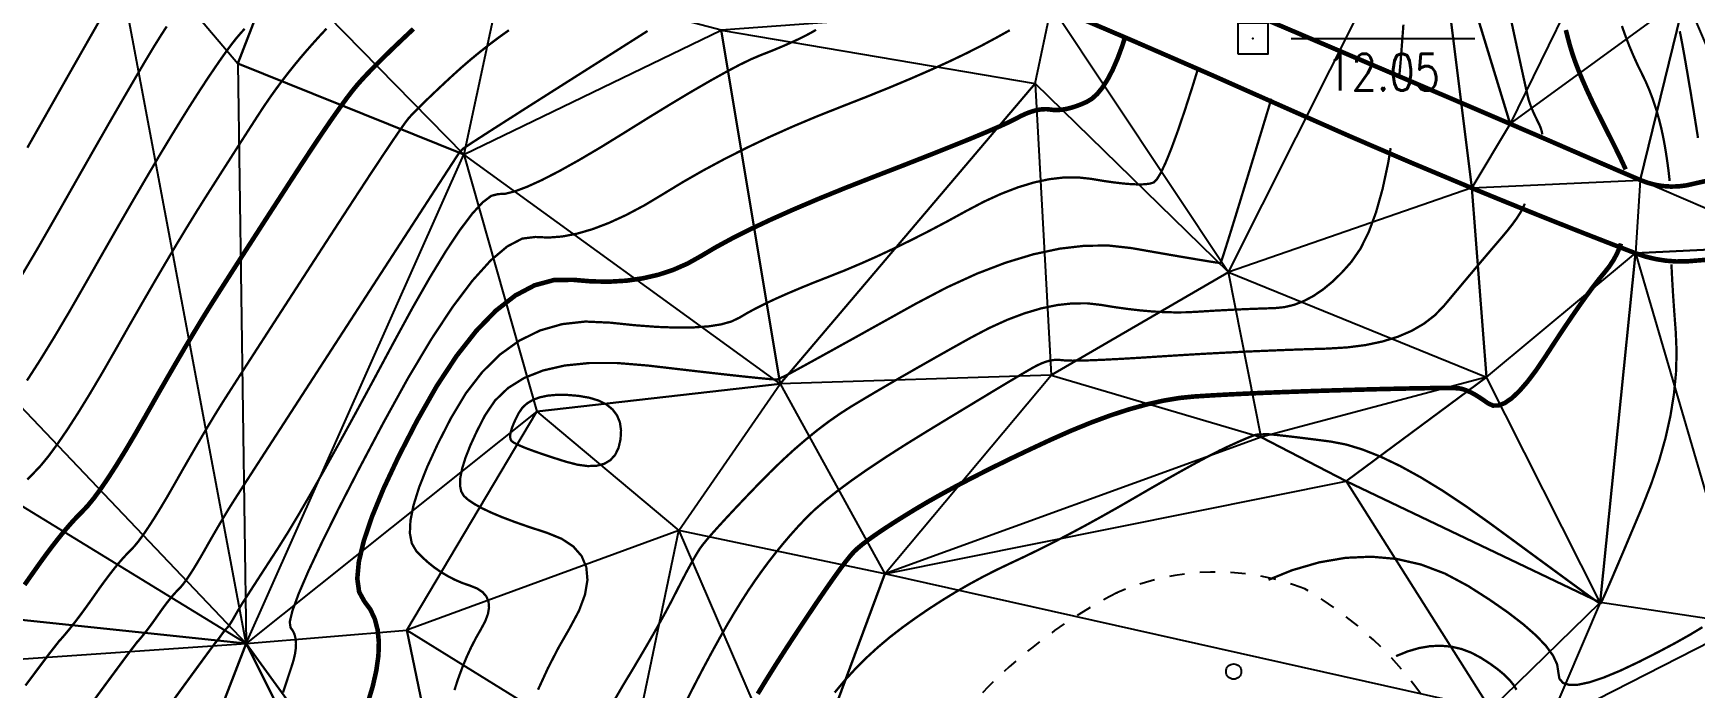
# Model space of a CAD drawing. Extents: x 1060 to 1934, y 610 to 1562.
# Drawn here: x 1276.8 to 1331.1, y 788.9 to 810.3 of the extents above; entities that cross this region are included whole.
import ezdxf
from ezdxf.enums import TextEntityAlignment as Align

# ---------------------------------------------------------------- set-up
doc = ezdxf.new("R2010")
doc.units = 0
doc.header["$LTSCALE"] = 0.5
doc.header["$PDSIZE"] = 0.2
doc.linetypes.add('X3', pattern=[5, 4, -1])
doc.linetypes.add('X6', pattern=[2, 1, -1])
doc.layers.get('0').update_dxf_attribs({"linetype": 'CONTINUOUS'})
for name, color, linetype in [('DGX', 2, 'CONTINUOUS'), ('DLSS', 4, 'CONTINUOUS'), ('KZD', 1, 'CONTINUOUS'), ('SJW', 1, 'CONTINUOUS'), ('ZBTZ', 3, 'CONTINUOUS'), ('ZDH', 1, 'CONTINUOUS')]:
    doc.layers.add(name, color=color, linetype=linetype)
doc.styles.add('HZ', font='rs.shx', dxfattribs={"width": 0.8, "bigfont": 'hztxt.shx'})

# ---------------------------------------------------------------- blocks, each defined once
blk = doc.blocks.new('gc170')
at = {"linetype": 'Continuous'}
blk.add_circle((0, 0), 0.5, dxfattribs=at)
blk = doc.blocks.new('gc115')
blk.add_lwpolyline([(-1, -1), (1, -1), (1, 1), (-1, 1)], close=True)
blk.add_point((0, 0))

msp = doc.modelspace()

# ---------------------------------------------------------------- linework, layer by layer
at = {"layer": 'DGX', "linetype": 'Continuous', "const_width": 0.075, "flags": 128}
for points, elevation in [([(1325.072, 810.931), (1325.22, 810.242), (1325.348, 809.649), (1325.457, 809.15), (1325.546, 808.746), (1325.615, 808.437), (1325.664, 808.223), (1325.694, 808.103), (1325.717, 808.028), (1325.746, 807.946), (1325.78, 807.856), (1325.82, 807.76), (1325.865, 807.657), (1325.917, 807.546), (1325.973, 807.429), (1326.036, 807.305), (1326.092, 807.174), (1326.13, 807.035), (1326.138, 806.97)], 10.5), ([(1281.208, 810.495), (1281.023, 810.21), (1280.808, 809.866), (1280.534, 809.41), (1280.199, 808.843), (1279.804, 808.166), (1279.348, 807.377), (1278.833, 806.478), (1278.258, 805.468), (1277.622, 804.348), (1276.979, 803.226), (1276.38, 802.215)], 16.5), ([(1292.385, 810.372), (1292.063, 810.142), (1291.748, 809.906), (1291.439, 809.663), (1291.137, 809.415), (1290.841, 809.16), (1290.553, 808.9), (1290.28, 808.647), (1290.034, 808.416), (1289.815, 808.208), (1289.621, 808.022), (1289.454, 807.858), (1289.313, 807.716), (1289.199, 807.597), (1289.111, 807.5), (1289.001, 807.357), (1288.82, 807.101), (1288.567, 806.732), (1288.244, 806.25), (1287.85, 805.655), (1287.386, 804.946), (1286.85, 804.125), (1286.243, 803.19), (1285.632, 802.247), (1285.082, 801.397), (1284.594, 800.643), (1284.168, 799.983), (1283.803, 799.418), (1283.5, 798.948), (1283.259, 798.573), (1283.079, 798.292), (1282.924, 798.045), (1282.756, 797.773), (1282.576, 797.475), (1282.383, 797.15), (1282.178, 796.8), (1281.96, 796.424), (1281.729, 796.022), (1281.486, 795.594), (1281.245, 795.174), (1281.02, 794.795), (1280.812, 794.458), (1280.621, 794.161), (1280.447, 793.906), (1280.29, 793.692), (1280.149, 793.52), (1280.025, 793.388), (1279.905, 793.269), (1279.779, 793.132), (1279.645, 792.978), (1279.503, 792.806), (1279.355, 792.616), (1279.199, 792.409), (1279.035, 792.185), (1278.865, 791.943), (1278.694, 791.699), (1278.53, 791.471), (1278.373, 791.258), (1278.222, 791.06), (1278.078, 790.876), (1277.941, 790.708), (1277.81, 790.554), (1277.686, 790.416), (1277.353, 789.991), (1276.594, 788.976)], 14.5), ([(1283.754, 810.419), (1283.63, 810.283), (1283.497, 810.128), (1283.343, 809.934), (1283.169, 809.7), (1282.974, 809.426), (1282.758, 809.113), (1282.521, 808.761), (1282.264, 808.368), (1281.987, 807.936), (1281.682, 807.45), (1281.342, 806.897), (1280.969, 806.277), (1280.561, 805.588), (1280.119, 804.832), (1279.643, 804.009), (1279.133, 803.118), (1278.588, 802.159), (1278.045, 801.213), (1277.54, 800.36), (1277.072, 799.6), (1276.643, 798.933)], 16), ([(1286.428, 810.425), (1286.208, 810.188), (1285.991, 809.948), (1285.776, 809.704), (1285.565, 809.458), (1285.36, 809.209), (1285.161, 808.958), (1284.967, 808.706), (1284.778, 808.451), (1284.595, 808.195), (1284.417, 807.936), (1284.245, 807.676), (1284.069, 807.404), (1283.881, 807.112), (1283.679, 806.798), (1283.464, 806.464), (1283.237, 806.109), (1282.996, 805.733), (1282.743, 805.336), (1282.476, 804.918), (1282.192, 804.466), (1281.884, 803.966), (1281.553, 803.419), (1281.2, 802.825), (1280.823, 802.183), (1280.423, 801.493), (1280, 800.756), (1279.554, 799.971), (1279.112, 799.2), (1278.7, 798.505), (1278.319, 797.886), (1277.969, 797.343), (1277.649, 796.875), (1277.36, 796.482), (1277.102, 796.166), (1276.874, 795.925), (1276.655, 795.706)], 15.5), ([(1279.046, 810.743), (1278.578, 809.922), (1278.023, 808.948), (1277.383, 807.819), (1276.656, 806.536)], 17), ([(1296.915, 810.348), (1296.401, 810.022), (1295.796, 809.638), (1295.099, 809.196), (1294.31, 808.696), (1293.526, 808.199), (1292.843, 807.765), (1292.263, 807.395), (1291.784, 807.089), (1291.407, 806.846), (1291.131, 806.667), (1290.957, 806.552), (1290.885, 806.501), (1290.865, 806.482), (1290.847, 806.465), (1290.831, 806.45), (1290.816, 806.436), (1290.804, 806.424), (1290.794, 806.413), (1290.785, 806.404), (1290.779, 806.397), (1290.718, 806.306), (1290.549, 806.047), (1290.271, 805.619), (1289.883, 805.022), (1289.387, 804.256), (1288.781, 803.322), (1288.066, 802.219), (1287.242, 800.947), (1286.413, 799.668), (1285.683, 798.54), (1285.052, 797.565), (1284.519, 796.743), (1284.086, 796.073), (1283.752, 795.556), (1283.517, 795.191), (1283.381, 794.979), (1283.29, 794.835), (1283.192, 794.676), (1283.087, 794.502), (1282.975, 794.313), (1282.855, 794.109), (1282.728, 793.89), (1282.593, 793.656), (1282.452, 793.406), (1282.311, 793.161), (1282.18, 792.94), (1282.059, 792.743), (1281.948, 792.571), (1281.846, 792.422), (1281.754, 792.297), (1281.672, 792.197), (1281.6, 792.12), (1281.53, 792.05), (1281.456, 791.971), (1281.378, 791.881), (1281.296, 791.78), (1281.209, 791.67), (1281.118, 791.549), (1281.023, 791.418), (1280.924, 791.277), (1280.824, 791.135), (1280.728, 791.002), (1280.637, 790.878), (1280.549, 790.762), (1280.465, 790.656), (1280.385, 790.557), (1280.309, 790.468), (1280.237, 790.387), (1279.94, 789.999), (1279.191, 788.986), (1277.99, 787.348)], 14), ([(1302.416, 810.385), (1302.272, 810.3), (1302.117, 810.217), (1301.946, 810.13), (1301.761, 810.041), (1301.559, 809.95), (1301.343, 809.855), (1301.112, 809.758), (1300.865, 809.658), (1300.603, 809.556), (1300.298, 809.426), (1299.921, 809.243), (1299.474, 809.007), (1298.955, 808.718), (1298.366, 808.377), (1297.705, 807.982), (1296.974, 807.535), (1296.171, 807.035), (1295.373, 806.543), (1294.655, 806.12), (1294.017, 805.765), (1293.46, 805.479), (1292.983, 805.262), (1292.587, 805.113), (1292.271, 805.033), (1292.035, 805.022), (1291.81, 804.965), (1291.527, 804.751), (1291.185, 804.378), (1290.785, 803.847), (1290.327, 803.158), (1289.81, 802.31), (1289.235, 801.304), (1288.601, 800.14), (1287.962, 798.949), (1287.373, 797.86), (1286.832, 796.874), (1286.341, 795.992), (1285.898, 795.213), (1285.505, 794.537), (1285.16, 793.964), (1284.865, 793.494), (1284.609, 793.099), (1284.384, 792.752), (1284.19, 792.452), (1284.027, 792.2), (1283.895, 791.995), (1283.793, 791.838), (1283.722, 791.728), (1283.682, 791.666), (1283.656, 791.625), (1283.628, 791.58), (1283.599, 791.53), (1283.566, 791.476), (1283.532, 791.418), (1283.496, 791.356), (1283.458, 791.289), (1283.418, 791.218), (1283.378, 791.148), (1283.34, 791.085), (1283.306, 791.029), (1283.274, 790.98), (1283.245, 790.938), (1283.219, 790.902), (1283.196, 790.874), (1283.175, 790.852), (1283.155, 790.832), (1283.134, 790.809), (1283.112, 790.784), (1283.089, 790.755), (1283.064, 790.724), (1283.038, 790.689), (1283.011, 790.652), (1282.983, 790.612), (1282.954, 790.571), (1282.927, 790.534), (1282.901, 790.498), (1282.876, 790.465), (1282.852, 790.435), (1282.829, 790.407), (1282.807, 790.381), (1282.787, 790.358), (1282.527, 790.007), (1281.788, 788.996), (1280.57, 787.325)], 13.5), ([(1308.745, 810.372), (1308.327, 810.139), (1307.857, 809.887), (1307.341, 809.625), (1306.777, 809.355), (1306.165, 809.077), (1305.507, 808.79), (1304.801, 808.494), (1304.047, 808.19), (1303.246, 807.876), (1302.434, 807.554), (1301.645, 807.222), (1300.881, 806.88), (1300.14, 806.527), (1299.424, 806.165), (1298.731, 805.793), (1298.063, 805.411), (1297.418, 805.019), (1296.8, 804.649), (1296.21, 804.336), (1295.647, 804.078), (1295.113, 803.875), (1294.606, 803.728), (1294.128, 803.637), (1293.678, 803.602), (1293.256, 803.622), (1292.821, 803.569), (1292.332, 803.313), (1291.789, 802.855), (1291.193, 802.194), (1290.542, 801.33), (1289.838, 800.264), (1289.081, 798.996), (1288.269, 797.524), (1287.488, 796.045), (1286.823, 794.75), (1286.273, 793.64), (1285.838, 792.715), (1285.519, 791.975), (1285.315, 791.42), (1285.226, 791.05), (1285.253, 790.865), (1285.327, 790.764), (1285.382, 790.647), (1285.416, 790.514), (1285.431, 790.364), (1285.426, 790.199), (1285.4, 790.016), (1285.355, 789.818), (1285.29, 789.603), (1285.219, 789.39), (1285.155, 789.198), (1285.098, 789.027), (1285.048, 788.876), (1285.006, 788.746)], 13), ([(1321.604, 810.554), (1321.513, 809.357), (1321.474, 808.924)], 11), ([(1328.74, 810.51), (1328.861, 810.171), (1328.986, 809.849), (1329.115, 809.542), (1329.247, 809.251), (1329.382, 808.975), (1329.515, 808.701), (1329.637, 808.416), (1329.75, 808.119), (1329.853, 807.811), (1329.946, 807.491), (1330.029, 807.16), (1330.102, 806.817), (1330.165, 806.463), (1330.219, 806.111), (1330.264, 805.774), (1330.3, 805.453), (1330.3, 805.449)], 9.5), ([(1330.631, 810.341), (1330.703, 809.969), (1330.787, 809.508), (1330.882, 808.958), (1330.99, 808.319), (1331.109, 807.59), (1331.226, 806.855)], 9), ([(1314.897, 809.128), (1314.722, 808.559), (1314.464, 807.758), (1314.231, 807.074), (1314.023, 806.506), (1313.84, 806.055), (1313.682, 805.72), (1313.549, 805.502), (1313.442, 805.4), (1313.326, 805.364), (1313.171, 805.343), (1312.975, 805.336), (1312.74, 805.344), (1312.464, 805.366), (1312.148, 805.403), (1311.792, 805.454), (1311.396, 805.52), (1310.968, 805.567), (1310.517, 805.564), (1310.042, 805.509), (1309.543, 805.403), (1309.021, 805.245), (1308.476, 805.036), (1307.907, 804.777), (1307.315, 804.465), (1306.716, 804.137), (1306.129, 803.827), (1305.554, 803.534), (1304.989, 803.258), (1304.437, 803), (1303.895, 802.759), (1303.366, 802.535), (1302.847, 802.329), (1302.353, 802.136), (1301.895, 801.949), (1301.473, 801.77), (1301.088, 801.599), (1300.74, 801.434), (1300.428, 801.278), (1300.153, 801.128), (1299.914, 800.986), (1299.655, 800.862), (1299.319, 800.768), (1298.907, 800.703), (1298.418, 800.668), (1297.853, 800.662), (1297.211, 800.686), (1296.492, 800.74), (1295.697, 800.823), (1294.886, 800.86), (1294.121, 800.775), (1293.402, 800.568), (1292.728, 800.238), (1292.1, 799.787), (1291.517, 799.213), (1290.98, 798.518), (1290.489, 797.7), (1290.061, 796.863), (1289.715, 796.111), (1289.451, 795.443), (1289.269, 794.859), (1289.169, 794.36), (1289.15, 793.945), (1289.214, 793.615), (1289.359, 793.369), (1289.549, 793.172), (1289.748, 792.992), (1289.956, 792.826), (1290.172, 792.677), (1290.397, 792.543), (1290.63, 792.424), (1290.872, 792.321), (1291.123, 792.234), (1291.351, 792.142), (1291.527, 792.025), (1291.649, 791.884), (1291.719, 791.718), (1291.736, 791.527), (1291.7, 791.312), (1291.611, 791.072), (1291.469, 790.808), (1291.305, 790.522), (1291.149, 790.219), (1291.001, 789.897), (1290.861, 789.558), (1290.729, 789.201), (1290.606, 788.826)], 12), ([(1317.291, 808.137), (1317.027, 807.267), (1316.665, 806.079), (1316.357, 805.072), (1316.104, 804.248), (1315.904, 803.605), (1315.759, 803.145), (1315.668, 802.868), (1315.631, 802.772), (1315.577, 802.776), (1315.434, 802.796), (1315.203, 802.832), (1314.883, 802.885), (1314.474, 802.954), (1313.977, 803.039), (1313.391, 803.141), (1312.717, 803.259), (1311.978, 803.341), (1311.198, 803.335), (1310.378, 803.24), (1309.517, 803.056), (1308.616, 802.784), (1307.674, 802.424), (1306.692, 801.975), (1305.669, 801.438), (1304.689, 800.892), (1303.835, 800.417), (1303.107, 800.013), (1302.505, 799.681), (1302.029, 799.419), (1301.679, 799.228), (1301.456, 799.108), (1301.358, 799.059), (1301.325, 799.046), (1301.294, 799.034), (1301.266, 799.022), (1301.24, 799.01), (1301.217, 798.999), (1301.196, 798.989), (1301.177, 798.979), (1301.161, 798.969), (1301.082, 798.968), (1300.874, 798.984), (1300.537, 799.016), (1300.071, 799.064), (1299.476, 799.129), (1298.752, 799.211), (1297.899, 799.309), (1296.918, 799.424), (1295.919, 799.506), (1295.016, 799.506), (1294.208, 799.424), (1293.496, 799.261), (1292.878, 799.015), (1292.356, 798.688), (1291.93, 798.279), (1291.599, 797.787), (1291.34, 797.281), (1291.13, 796.826), (1290.97, 796.421), (1290.86, 796.068), (1290.799, 795.766), (1290.788, 795.515), (1290.827, 795.315), (1290.914, 795.165), (1291.055, 795.039), (1291.252, 794.906), (1291.504, 794.766), (1291.812, 794.62), (1292.176, 794.467), (1292.596, 794.309), (1293.072, 794.143), (1293.604, 793.971), (1294.106, 793.769), (1294.491, 793.513), (1294.761, 793.203), (1294.914, 792.838), (1294.951, 792.42), (1294.872, 791.947), (1294.677, 791.421), (1294.366, 790.84), (1294.005, 790.212), (1293.662, 789.546), (1293.337, 788.84)], 11.5), ([(1321.186, 806.524), (1321.11, 806.06), (1320.922, 805.185), (1320.708, 804.423), (1320.467, 803.773), (1320.199, 803.236), (1319.904, 802.81), (1319.596, 802.464), (1319.286, 802.162), (1318.975, 801.906), (1318.662, 801.694), (1318.348, 801.528), (1318.033, 801.406), (1317.716, 801.33), (1317.398, 801.298), (1317.079, 801.289), (1316.759, 801.277), (1316.438, 801.265), (1316.116, 801.25), (1315.793, 801.234), (1315.469, 801.217), (1315.143, 801.197), (1314.817, 801.177), (1314.483, 801.161), (1314.134, 801.159), (1313.771, 801.168), (1313.392, 801.19), (1312.999, 801.225), (1312.591, 801.272), (1312.169, 801.331), (1311.731, 801.403), (1311.275, 801.455), (1310.798, 801.453), (1310.298, 801.399), (1309.776, 801.291), (1309.231, 801.13), (1308.665, 800.917), (1308.077, 800.65), (1307.467, 800.33), (1306.862, 799.992), (1306.29, 799.67), (1305.752, 799.364), (1305.247, 799.075), (1304.775, 798.802), (1304.336, 798.545), (1303.931, 798.305), (1303.559, 798.081), (1303.201, 797.852), (1302.836, 797.597), (1302.464, 797.317), (1302.087, 797.01), (1301.702, 796.679), (1301.312, 796.321), (1300.915, 795.937), (1300.512, 795.528), (1300.126, 795.126), (1299.784, 794.765), (1299.484, 794.444), (1299.227, 794.164), (1299.012, 793.924), (1298.84, 793.724), (1298.711, 793.565), (1298.624, 793.446), (1298.555, 793.337), (1298.477, 793.207), (1298.389, 793.055), (1298.294, 792.882), (1298.189, 792.689), (1298.076, 792.473), (1297.954, 792.237), (1297.823, 791.98), (1297.679, 791.699), (1297.515, 791.392), (1297.332, 791.06), (1297.13, 790.701), (1296.909, 790.318), (1296.669, 789.908), (1296.41, 789.473), (1296.131, 789.012), (1295.855, 788.54)], 11), ([(1325.567, 804.709), (1325.559, 804.682), (1325.495, 804.544), (1325.407, 804.388), (1325.295, 804.217), (1325.159, 804.03), (1324.999, 803.826), (1324.815, 803.606), (1324.614, 803.372), (1324.403, 803.125), (1324.182, 802.865), (1323.951, 802.592), (1323.71, 802.307), (1323.46, 802.009), (1323.199, 801.698), (1322.928, 801.374), (1322.628, 801.063), (1322.276, 800.791), (1321.875, 800.558), (1321.423, 800.364), (1320.92, 800.209), (1320.367, 800.092), (1319.764, 800.015), (1319.11, 799.976), (1318.43, 799.956), (1317.748, 799.932), (1317.064, 799.904), (1316.377, 799.874), (1315.689, 799.839), (1314.998, 799.802), (1314.305, 799.761), (1313.609, 799.717), (1312.95, 799.675), (1312.367, 799.641), (1311.858, 799.615), (1311.425, 799.596), (1311.067, 799.585), (1310.784, 799.583), (1310.576, 799.588), (1310.443, 799.6), (1310.346, 799.611), (1310.244, 799.611), (1310.137, 799.599), (1310.025, 799.576), (1309.909, 799.542), (1309.788, 799.496), (1309.662, 799.439), (1309.531, 799.371), (1309.361, 799.273), (1309.114, 799.129), (1308.792, 798.938), (1308.394, 798.7), (1307.921, 798.415), (1307.372, 798.083), (1306.747, 797.705), (1306.047, 797.279), (1305.339, 796.842), (1304.691, 796.428), (1304.105, 796.038), (1303.578, 795.67), (1303.113, 795.326), (1302.708, 795.005), (1302.364, 794.708), (1302.081, 794.433), (1301.83, 794.166), (1301.584, 793.892), (1301.343, 793.609), (1301.106, 793.319), (1300.874, 793.021), (1300.647, 792.715), (1300.424, 792.402), (1300.206, 792.08), (1299.986, 791.738), (1299.756, 791.365), (1299.516, 790.96), (1299.267, 790.522), (1299.008, 790.053), (1298.739, 789.552), (1298.461, 789.019), (1298.173, 788.454)], 10.5), ([(1330.358, 802.725), (1330.381, 802.254), (1330.412, 801.73), (1330.452, 801.154), (1330.499, 800.525), (1330.527, 799.862), (1330.507, 799.184), (1330.44, 798.491), (1330.326, 797.782), (1330.165, 797.058), (1329.956, 796.318), (1329.7, 795.564), (1329.397, 794.793), (1329.089, 794.064), (1328.822, 793.431), (1328.593, 792.894), (1328.405, 792.454), (1328.256, 792.111), (1328.146, 791.864), (1328.077, 791.714), (1328.046, 791.661), (1328.036, 791.656), (1328.028, 791.652), (1328.021, 791.65), (1328.015, 791.649), (1328.01, 791.649), (1328.007, 791.65), (1328.005, 791.652), (1328.005, 791.655), (1328.003, 791.66), (1327.998, 791.666), (1327.989, 791.674), (1327.977, 791.684), (1327.962, 791.695), (1327.943, 791.708), (1327.921, 791.722), (1327.895, 791.738), (1327.818, 791.792), (1327.64, 791.92), (1327.361, 792.123), (1326.982, 792.4), (1326.503, 792.751), (1325.923, 793.176), (1325.243, 793.676), (1324.462, 794.249), (1323.653, 794.826), (1322.889, 795.334), (1322.169, 795.773), (1321.494, 796.144), (1320.863, 796.446), (1320.276, 796.679), (1319.734, 796.844), (1319.236, 796.94), (1318.788, 796.998), (1318.392, 797.048), (1318.05, 797.09), (1317.76, 797.124), (1317.524, 797.15), (1317.342, 797.168), (1317.212, 797.179), (1317.135, 797.181), (1317.087, 797.18), (1317.041, 797.179), (1316.998, 797.177), (1316.957, 797.175), (1316.918, 797.174), (1316.883, 797.172), (1316.849, 797.17), (1316.819, 797.168), (1316.778, 797.16), (1316.715, 797.14), (1316.628, 797.108), (1316.519, 797.065), (1316.387, 797.009), (1316.232, 796.941), (1316.054, 796.861), (1315.853, 796.769), (1315.62, 796.658), (1315.345, 796.518), (1315.028, 796.351), (1314.669, 796.157), (1314.268, 795.934), (1313.825, 795.684), (1313.339, 795.406), (1312.812, 795.1), (1312.269, 794.787), (1311.737, 794.488), (1311.216, 794.201), (1310.706, 793.929), (1310.207, 793.669), (1309.718, 793.423), (1309.24, 793.19), (1308.773, 792.971), (1308.314, 792.752), (1307.86, 792.521), (1307.411, 792.277), (1306.967, 792.021), (1306.528, 791.752), (1306.093, 791.471), (1305.664, 791.177), (1305.239, 790.871), (1304.826, 790.552), (1304.431, 790.219), (1304.053, 789.872), (1303.693, 789.511), (1303.35, 789.136), (1303.025, 788.746)], 9.5), ([(1331.372, 790.881), (1330.973, 790.639), (1330.496, 790.371), (1329.942, 790.076), (1329.311, 789.756), (1328.684, 789.459), (1328.142, 789.235), (1327.684, 789.082), (1327.311, 789.003), (1327.022, 788.995), (1326.818, 789.06), (1326.699, 789.197), (1326.664, 789.407), (1326.625, 789.666), (1326.491, 789.952), (1326.264, 790.265), (1325.942, 790.604), (1325.526, 790.97), (1325.016, 791.363), (1324.412, 791.782), (1323.714, 792.228), (1322.958, 792.632), (1322.18, 792.926), (1321.381, 793.109), (1320.559, 793.182), (1319.716, 793.145), (1318.851, 792.997), (1317.964, 792.739), (1317.197, 792.427)], 9), ([(1325.297, 788.836), (1325.202, 788.995), (1325.069, 789.159), (1324.896, 789.329), (1324.684, 789.506), (1324.432, 789.689), (1324.141, 789.877), (1323.825, 790.046), (1323.501, 790.168), (1323.167, 790.245), (1322.824, 790.275), (1322.472, 790.26), (1322.112, 790.198), (1321.742, 790.09), (1321.362, 789.936)], 8.5)]:
    msp.add_lwpolyline(points, dxfattribs=dict(at, elevation=elevation))
at = {"layer": 'DGX', "color": 3, "linetype": 'Continuous', "const_width": 0.15, "flags": 128}
for points, elevation in [([(1289.266, 810.415), (1288.906, 810.076), (1288.579, 809.764), (1288.286, 809.479), (1288.025, 809.22), (1287.798, 808.987), (1287.604, 808.781), (1287.444, 808.602), (1287.283, 808.407), (1287.09, 808.155), (1286.864, 807.845), (1286.605, 807.478), (1286.314, 807.053), (1285.99, 806.571), (1285.634, 806.031), (1285.244, 805.433), (1284.851, 804.825), (1284.481, 804.255), (1284.137, 803.721), (1283.816, 803.224), (1283.52, 802.764), (1283.248, 802.34), (1283.001, 801.954), (1282.778, 801.605), (1282.558, 801.256), (1282.32, 800.87), (1282.065, 800.447), (1281.791, 799.988), (1281.5, 799.492), (1281.191, 798.959), (1280.864, 798.389), (1280.52, 797.783), (1280.178, 797.187), (1279.86, 796.65), (1279.566, 796.172), (1279.295, 795.752), (1279.048, 795.39), (1278.825, 795.087), (1278.625, 794.843), (1278.45, 794.657), (1278.28, 794.487), (1278.101, 794.293), (1277.911, 794.075), (1277.711, 793.831), (1277.5, 793.562), (1277.279, 793.269), (1277.048, 792.951), (1276.806, 792.608), (1276.564, 792.263)], 15), ([(1326.909, 810.377), (1326.979, 810.106), (1327.045, 809.861), (1327.119, 809.617), (1327.211, 809.351), (1327.322, 809.062), (1327.451, 808.751), (1327.598, 808.417), (1327.764, 808.06), (1327.948, 807.682), (1328.15, 807.28), (1328.348, 806.892), (1328.518, 806.553), (1328.661, 806.262), (1328.775, 806.021), (1328.863, 805.828)], 10), ([(1312.504, 810.119), (1312.416, 809.85), (1312.262, 809.437), (1312.104, 809.075), (1311.941, 808.764), (1311.775, 808.504), (1311.605, 808.295), (1311.43, 808.136), (1311.252, 808.029), (1311.076, 807.953), (1310.908, 807.89), (1310.748, 807.84), (1310.597, 807.803), (1310.454, 807.778), (1310.32, 807.766), (1310.193, 807.767), (1310.076, 807.781), (1309.959, 807.794), (1309.835, 807.793), (1309.705, 807.778), (1309.569, 807.749), (1309.427, 807.706), (1309.278, 807.649), (1309.122, 807.578), (1308.96, 807.493), (1308.744, 807.383), (1308.424, 807.236), (1308, 807.054), (1307.474, 806.835), (1306.844, 806.581), (1306.112, 806.29), (1305.275, 805.962), (1304.336, 805.599), (1303.38, 805.225), (1302.495, 804.865), (1301.681, 804.519), (1300.937, 804.187), (1300.263, 803.87), (1299.66, 803.566), (1299.128, 803.277), (1298.666, 803.002), (1298.227, 802.756), (1297.764, 802.552), (1297.277, 802.39), (1296.765, 802.272), (1296.23, 802.195), (1295.669, 802.162), (1295.085, 802.171), (1294.476, 802.223), (1293.853, 802.214), (1293.226, 802.044), (1292.595, 801.711), (1291.96, 801.216), (1291.321, 800.558), (1290.678, 799.739), (1290.03, 798.757), (1289.379, 797.612), (1288.78, 796.448), (1288.291, 795.406), (1287.912, 794.486), (1287.643, 793.689), (1287.483, 793.015), (1287.433, 792.462), (1287.493, 792.033), (1287.663, 791.725), (1287.861, 791.457), (1288.006, 791.146), (1288.098, 790.792), (1288.137, 790.394), (1288.123, 789.952), (1288.055, 789.467), (1287.935, 788.939), (1287.762, 788.367)], 12.5), ([(1328.71, 803.407), (1328.682, 803.319), (1328.585, 803.091), (1328.47, 802.874), (1328.335, 802.668), (1328.182, 802.473), (1328.009, 802.264), (1327.817, 802.017), (1327.605, 801.732), (1327.373, 801.409), (1327.122, 801.047), (1326.851, 800.647), (1326.56, 800.208), (1326.25, 799.731), (1325.94, 799.273), (1325.652, 798.891), (1325.385, 798.585), (1325.139, 798.354), (1324.914, 798.199), (1324.711, 798.12), (1324.528, 798.117), (1324.367, 798.19), (1324.221, 798.294), (1324.083, 798.386), (1323.954, 798.466), (1323.833, 798.533), (1323.721, 798.587), (1323.617, 798.629), (1323.522, 798.659), (1323.435, 798.676), (1323.308, 798.684), (1323.09, 798.689), (1322.781, 798.689), (1322.383, 798.685), (1321.894, 798.677), (1321.315, 798.665), (1320.645, 798.649), (1319.885, 798.628), (1319.101, 798.605), (1318.358, 798.581), (1317.657, 798.556), (1316.997, 798.53), (1316.378, 798.502), (1315.801, 798.474), (1315.266, 798.444), (1314.771, 798.413), (1314.283, 798.364), (1313.766, 798.277), (1313.22, 798.154), (1312.645, 797.994), (1312.04, 797.798), (1311.407, 797.564), (1310.744, 797.294), (1310.053, 796.987), (1309.366, 796.666), (1308.717, 796.357), (1308.108, 796.057), (1307.537, 795.768), (1307.004, 795.49), (1306.51, 795.222), (1306.055, 794.965), (1305.638, 794.718), (1305.26, 794.485), (1304.918, 794.27), (1304.614, 794.071), (1304.347, 793.89), (1304.117, 793.726), (1303.924, 793.579), (1303.768, 793.45), (1303.65, 793.338), (1303.534, 793.206), (1303.384, 793.019), (1303.201, 792.775), (1302.985, 792.475), (1302.736, 792.119), (1302.453, 791.707), (1302.137, 791.238), (1301.788, 790.714), (1301.434, 790.174), (1301.103, 789.659), (1300.796, 789.169), (1300.513, 788.704)], 10)]:
    msp.add_lwpolyline(points, dxfattribs=dict(at, elevation=elevation))
at = {"layer": 'DGX', "linetype": 'Continuous', "const_width": 0.075, "flags": 128}
msp.add_lwpolyline([(1294.654, 798.434), (1295.015, 798.372), (1295.322, 798.277), (1295.575, 798.149), (1295.774, 797.988), (1295.919, 797.794), (1296.011, 797.568), (1296.048, 797.308), (1296.032, 797.016), (1295.966, 796.734), (1295.855, 796.507), (1295.699, 796.334), (1295.498, 796.215), (1295.252, 796.151), (1294.961, 796.141), (1294.624, 796.186), (1294.243, 796.285), (1293.862, 796.406), (1293.526, 796.517), (1293.236, 796.617), (1292.992, 796.707), (1292.793, 796.787), (1292.64, 796.856), (1292.532, 796.914), (1292.47, 796.962), (1292.44, 797.014), (1292.426, 797.084), (1292.43, 797.171), (1292.451, 797.277), (1292.49, 797.4), (1292.545, 797.54), (1292.618, 797.699), (1292.708, 797.875), (1292.825, 798.046), (1292.978, 798.188), (1293.167, 798.301), (1293.392, 798.385), (1293.654, 798.441), (1293.951, 798.467), (1294.284, 798.465)], close=True, dxfattribs=at)
at = {"layer": 'DLSS', "linetype": 'X6', "flags": 128}
msp.add_lwpolyline([(1359.013, 747.655), (1357.933, 747.671, 0.056511), (1343.805, 770.804, -0.135754), (1337.395, 786.419, 0.013964), (1334.273, 803.346, 0.003677), (1333.736, 806.251, -0.039369), (1329.227, 835.59, 0.191592), (1320.984, 861.714, -0.504911), (1327.546, 875.774), (1333.277, 875.203), (1337.942, 873.382), (1343.503, 868.944), (1347.809, 862.652, 0.027304), (1356.467, 845.271, 0.149524), (1360.215, 840.375, 0.301028), (1365.692, 842.97, 0.096731), (1371.465, 853.224, 0.180929), (1370.554, 863.478)], format="xyb", dxfattribs=at)
at = {"layer": 'DLSS', "linetype": 'X3', "const_width": 0.15}
msp.add_lwpolyline([(1230.708, 837.499, -0.036227), (1235.194, 840.115, -0.018805), (1244.328, 844.172, -0.006119), (1252.428, 847.296, -0.0203), (1254.917, 848.108, -0.065164), (1258.764, 848.668, -0.044501), (1264.428, 848.245, -0.051699), (1268.919, 847.018, -0.116997), (1270.632, 845.838, -0.204602), (1275.657, 838.685, -0.027494), (1279.756, 827.025, 0.078078), (1283.988, 817.958, 0.125462), (1296.2, 813.8, 0.169014), (1302.087, 812.374, -0.124492), (1310.114, 811.157, -0.005833), (1317.848, 807.797, 0.00755), (1323.833, 805.221, 0.003108), (1326.598, 804.1, 0.003341), (1329.183, 803.091, 0.103895), (1330.854, 802.824, 0.050232), (1334.286, 803.339)], format="xyb", dxfattribs=at)
at = {"layer": 'DLSS', "linetype": 'X3', "const_width": 0.15, "flags": 128}
msp.add_lwpolyline([(1270.632, 848.669, -0.183733), (1277.793, 839.753, -0.012649), (1280.969, 830.175, 0.097944), (1286.29, 819.13, 0.135958), (1297.075, 816.041, 0.20943), (1301.903, 814.4, -0.149662), (1310.536, 813.507, -0.000504), (1319.281, 809.797, -0.000759), (1325.089, 807.316, -0.001223), (1327.364, 806.333, 0.001408), (1329.342, 805.48, 0.145569), (1330.846, 805.306, 0.071366), (1333.736, 806.251)], format="xyb", dxfattribs=at)
at = {"layer": 'DLSS', "linetype": 'X6'}
msp.add_lwpolyline([(1316.338, 715.651, -0.048583), (1309.223, 729.163, -0.012072), (1305.245, 740.327, -0.021134), (1303.401, 746.842, -0.039173), (1302.289, 753.944, -0.02143), (1301.841, 767.063, -0.054828), (1303.238, 778.823, -0.072981), (1306.492, 787.125, -0.116391), (1312.246, 792.002, -0.199981), (1318.384, 792.129, -0.23601), (1324.327, 783.19, 0.041121), (1329.62, 758.145, 0.059703), (1332.58, 749.291, -0.0236), (1334.564, 744.921, 0.119801), (1338.754, 739.616, 0.107143), (1345.54, 736.335, 0.104794), (1350.557, 736.194, 0.099977), (1355.438, 738.144, 0.097378), (1357.886, 740.534, 0.082328), (1359.601, 744.188)], format="xyb", dxfattribs=at)
at = {"layer": 'KZD', "linetype": 'Continuous'}
msp.add_line((1317.94, 810.1), (1323.94, 810.1), dxfattribs=at)
at = {"layer": 'SJW', "linetype": 'Continuous'}
for points in [[(1257.78, 817.703, 22.715), (1283.802, 790.347, 13.301), (1244.225, 814.602, 24.492)], [(1279.304, 814.268, 17.392), (1257.78, 817.703, 22.715), (1283.802, 790.347, 13.301)], [(1322.528, 815.699, 10.953), (1310.114, 811.157, 13.003), (1315.885, 802.467, 11.442)], [(1322.528, 815.699, 10.953), (1323.833, 805.221, 10.773), (1315.885, 802.467, 11.442)], [(1322.528, 815.699, 10.953), (1328.105, 813.487, 9.438), (1325.089, 807.316, 10.724)], [(1322.528, 815.699, 10.953), (1325.089, 807.316, 10.724), (1323.833, 805.221, 10.773)], [(1283.802, 790.347, 13.301), (1244.225, 814.602, 24.492), (1222.656, 796.78, 26.314)], [(1284.792, 812.567, 16.161), (1279.304, 814.268, 17.392), (1283.53, 809.282, 15.858)], [(1283.53, 809.282, 15.858), (1283.802, 790.347, 13.301), (1279.304, 814.268, 17.392)], [(1330.803, 811.483, 8.856), (1328.105, 813.487, 9.438), (1325.089, 807.316, 10.724)], [(1290.912, 806.309, 13.96), (1284.792, 812.567, 16.161), (1283.53, 809.282, 15.858)], [(1292.189, 812.257, 14.841), (1290.912, 806.309, 13.96), (1284.792, 812.567, 16.161)], [(1299.318, 810.372, 13.743), (1292.189, 812.257, 14.841), (1290.912, 806.309, 13.96)], [(1330.803, 811.483, 8.856), (1329.342, 805.48, 9.936), (1325.089, 807.316, 10.724)], [(1330.803, 811.483, 8.856), (1334.286, 803.339, 7.896), (1329.342, 805.48, 9.936)], [(1310.114, 811.157, 13.003), (1299.318, 810.372, 13.743), (1309.579, 808.631, 12.688)], [(1310.114, 811.157, 13.003), (1315.885, 802.467, 11.442), (1309.579, 808.631, 12.688)], [(1299.318, 810.372, 13.743), (1301.251, 798.824, 11.464), (1290.912, 806.309, 13.96)], [(1299.318, 810.372, 13.743), (1309.579, 808.631, 12.688), (1301.251, 798.824, 11.464)], [(1290.912, 806.309, 13.96), (1283.53, 809.282, 15.858), (1283.802, 790.347, 13.301)], [(1309.579, 808.631, 12.688), (1310.093, 799.11, 10.364), (1301.251, 798.824, 11.464)], [(1315.885, 802.467, 11.442), (1309.579, 808.631, 12.688), (1310.093, 799.11, 10.364)], [(1329.342, 805.48, 9.936), (1325.089, 807.316, 10.724), (1323.833, 805.221, 10.773)], [(1290.912, 806.309, 13.96), (1293.301, 797.922, 10.733), (1283.802, 790.347, 13.301)], [(1301.251, 798.824, 11.464), (1290.912, 806.309, 13.96), (1293.301, 797.922, 10.733)], [(1329.342, 805.48, 9.936), (1329.183, 803.091, 9.946), (1323.833, 805.221, 10.773)], [(1334.286, 803.339, 7.896), (1329.342, 805.48, 9.936), (1329.183, 803.091, 9.946)], [(1323.833, 805.221, 10.773), (1315.885, 802.467, 11.442), (1324.317, 799.04, 10.105)], [(1329.183, 803.091, 9.946), (1323.833, 805.221, 10.773), (1324.317, 799.04, 10.105)], [(1334.286, 803.339, 7.896), (1329.183, 803.091, 9.946), (1332.738, 790.975, 8.904)], [(1329.183, 803.091, 9.946), (1328.026, 791.691, 9.508), (1324.317, 799.04, 10.105)], [(1329.183, 803.091, 9.946), (1332.738, 790.975, 8.904), (1328.026, 791.691, 9.508)], [(1315.885, 802.467, 11.442), (1310.093, 799.11, 10.364), (1316.954, 797.086, 9.467)], [(1315.885, 802.467, 11.442), (1324.317, 799.04, 10.105), (1316.954, 797.086, 9.467)], [(1310.093, 799.11, 10.364), (1301.251, 798.824, 11.464), (1304.67, 792.626, 9.675)], [(1310.093, 799.11, 10.364), (1316.954, 797.086, 9.467), (1304.67, 792.626, 9.675)], [(1324.317, 799.04, 10.105), (1316.954, 797.086, 9.467), (1319.73, 795.653, 9.232)], [(1328.026, 791.691, 9.508), (1324.317, 799.04, 10.105), (1319.73, 795.653, 9.232)], [(1301.251, 798.824, 11.464), (1293.301, 797.922, 10.733), (1297.938, 794.039, 11.217)], [(1301.251, 798.824, 11.464), (1304.67, 792.626, 9.675), (1297.938, 794.039, 11.217)], [(1293.301, 797.922, 10.733), (1283.802, 790.347, 13.301), (1289.048, 790.781, 12.418)], [(1293.301, 797.922, 10.733), (1297.938, 794.039, 11.217), (1289.048, 790.781, 12.418)], [(1283.802, 790.347, 13.301), (1222.656, 796.78, 26.314), (1218.672, 785.859, 25.137)], [(1316.954, 797.086, 9.467), (1304.67, 792.626, 9.675), (1319.73, 795.653, 9.232)], [(1319.73, 795.653, 9.232), (1324.446, 788.194, 8.142), (1304.67, 792.626, 9.675)], [(1328.026, 791.691, 9.508), (1319.73, 795.653, 9.232), (1324.446, 788.194, 8.142)], [(1297.938, 794.039, 11.217), (1289.048, 790.781, 12.418), (1296.318, 786.289, 10.68)], [(1297.938, 794.039, 11.217), (1301.832, 785.006, 9.231), (1296.318, 786.289, 10.68)], [(1304.67, 792.626, 9.675), (1297.938, 794.039, 11.217), (1301.832, 785.006, 9.231)], [(1324.446, 788.194, 8.142), (1304.67, 792.626, 9.675), (1301.832, 785.006, 9.231)], [(1328.026, 791.691, 9.508), (1326.332, 787.716, 8.89), (1324.446, 788.194, 8.142)], [(1332.738, 790.975, 8.904), (1328.026, 791.691, 9.508), (1326.332, 787.716, 8.89)], [(1283.802, 790.347, 13.301), (1289.048, 790.781, 12.418), (1291.273, 780.06, 11.408)], [(1289.048, 790.781, 12.418), (1296.318, 786.289, 10.68), (1291.273, 780.06, 11.408)], [(1332.738, 790.975, 8.904), (1331.451, 784.08, 9.424), (1326.332, 787.716, 8.89)], [(1283.802, 790.347, 13.301), (1262.645, 735.539, 9.72), (1218.672, 785.859, 25.137)], [(1283.802, 790.347, 13.301), (1292.315, 773.393, 10.869), (1262.645, 735.539, 9.72)], [(1283.802, 790.347, 13.301), (1291.273, 780.06, 11.408), (1292.315, 773.393, 10.869)]]:
    msp.add_polyline3d(points, close=True, dxfattribs=at)
at = {"layer": 'ZDH', "linetype": 'Continuous'}
for p in [(1316.69, 810.1, 12.05), (1316.69, 810.1, 12.05), (1283.53, 809.282, 15.858), (1283.53, 809.282, 15.858), (1309.579, 808.631, 12.688), (1309.579, 808.631, 12.688), (1325.089, 807.316, 10.724), (1290.912, 806.309, 13.96), (1290.912, 806.309, 13.96), (1329.342, 805.48, 9.936), (1323.833, 805.221, 10.773), (1329.183, 803.091, 9.946), (1315.885, 802.467, 11.442), (1315.885, 802.467, 11.442), (1315.885, 802.467, 11.442), (1310.093, 799.11, 10.364), (1310.093, 799.11, 10.364), (1324.317, 799.04, 10.105), (1324.317, 799.04, 10.105), (1301.251, 798.824, 11.464), (1301.251, 798.824, 11.464), (1293.301, 797.922, 10.733), (1293.301, 797.922, 10.733), (1316.954, 797.086, 9.467), (1316.954, 797.086, 9.467), (1316.954, 797.086, 9.467), (1319.73, 795.653, 9.232), (1319.73, 795.653, 9.232), (1297.938, 794.039, 11.217), (1297.938, 794.039, 11.217), (1304.67, 792.626, 9.675), (1304.67, 792.626, 9.675), (1312.246, 792.002, 7.877), (1312.246, 792.002, 7.877), (1328.026, 791.691, 9.508), (1328.026, 791.691, 9.508), (1328.026, 791.691, 9.508), (1289.048, 790.781, 12.418), (1289.048, 790.781, 12.418), (1283.802, 790.347, 13.301), (1283.802, 790.347, 13.301)]:
    msp.add_point(p, dxfattribs=at)

# ---------------------------------------------------------------- block references
at = {"layer": 'KZD', "linetype": 'Continuous', "xscale": 0.5, "yscale": 0.5}
msp.add_blockref('gc115', (1316.69, 810.1, 12.05), dxfattribs=at)
at = {"layer": 'ZBTZ', "linetype": 'Continuous', "xscale": 0.5, "yscale": 0.5, "rotation": 6.538678881874912}
msp.add_blockref('gc170', (1316.059, 789.432), dxfattribs=at)

# ---------------------------------------------------------------- texts
at = {"layer": 'KZD', "linetype": 'Continuous', "style": 'HZ', "width": 0.8}
msp.add_text('12.05', height=1.2, dxfattribs=at).set_placement((1320.94, 809), align=Align.MIDDLE)

doc.saveas('drawing.dxf')
